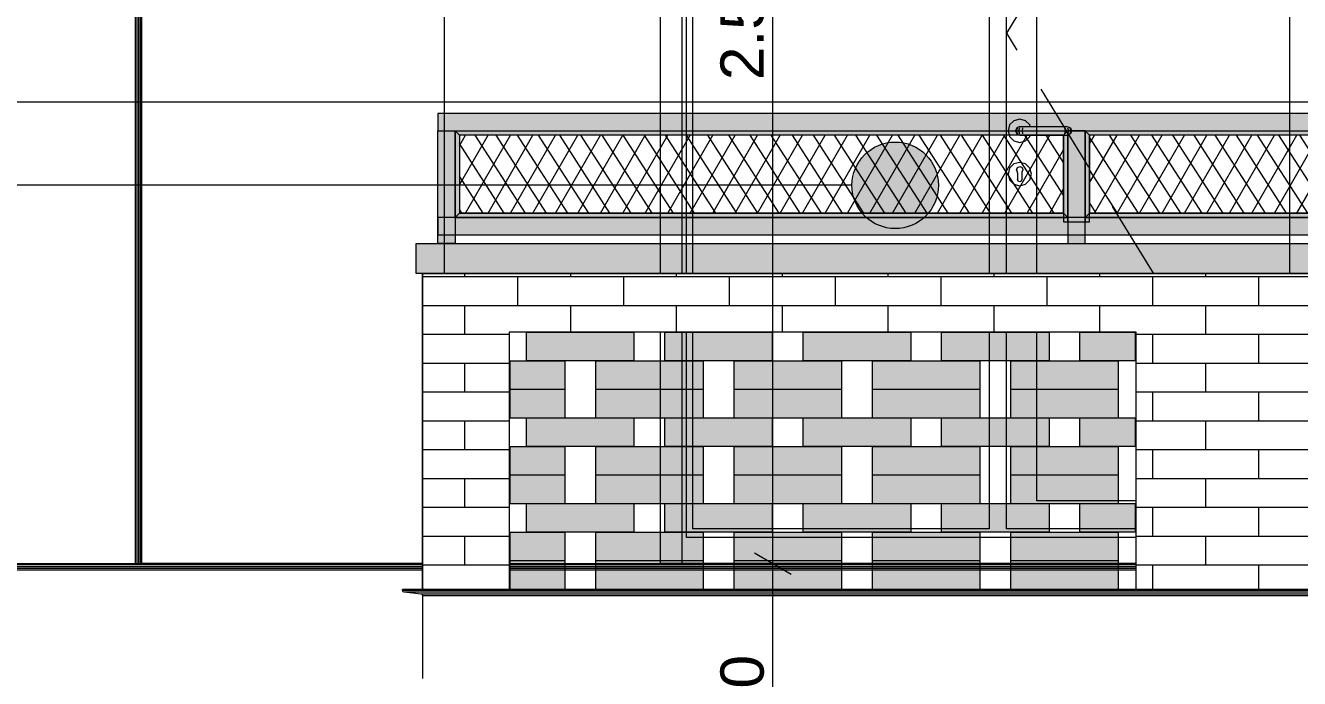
# Model space of a CAD drawing. Header units: millimetres. Extents: x 476571643 to 477489869, y 4620928210 to 4621294454.
# Drawn here: x 477461736 to 477464682, y 4620999764 to 4621001273 of the extents above; entities that cross this region are included whole.
import ezdxf

# ---------------------------------------------------------------- set-up
doc = ezdxf.new("R2010")
doc.units = ezdxf.units.MM
doc.header["$MEASUREMENT"] = 0
doc.set_wipeout_variables(frame=1)
doc.linetypes.add('Hidden Line', pattern=[317.5, 211.666667, -105.833333])
doc.linetypes.add('Wipeout_Contour', pattern=[1000, 0, -1000])
for name, color, linetype, lineweight in [('2D Drafting - General_Pen_No__7_Pen_No__7', 7, 'Continuous', 0), ('New_2D Drafting - General_Pen_No__30_Pen_No__9_Pen_No__9_Pen_No__250', 7, 'Continuous', 0), ('New_2D Drafting - General_Pen_No__30_Pen_No__9_Pen_No__9_Pen_No__255', 255, 'Continuous', 0), ('New_2D Drafting - General_Pen_No__30_Pen_No__9_Pen_No__9_Pen_No__7', 7, 'Continuous', 0), ('New_2D Drafting - General_Pen_No__4', 7, 'Continuous', 0), ('New_2D Drafting - General_Pen_No__7', 7, 'Continuous', 0), ('New_Structural - Bearing_Pen_No__250', 7, 'Continuous', 0), ('New_Structural - Bearing_Pen_No__4', 7, 'Continuous', 0), ('Structural - Bearing_Pen_No__250', 7, 'Continuous', 0), ('zoma_Pen_No__142', 142, 'Continuous', 0), ('zoma_Pen_No__5_Pen_No__142', 142, 'Continuous', 0)]:
    doc.layers.add(name, color=color, linetype=linetype, lineweight=lineweight)
for name, color, linetype in [('New_2D Drafting - General_Pen_No__30_Pen_No__9_Pen_No__9', 7, 'Continuous'), ('zoma', 7, 'Continuous'), ('zoma_Pen_No__5', 7, 'Continuous')]:
    doc.layers.add(name, color=color, linetype=linetype)
doc.layers.add('New_2D Drafting - General_Pen_No__30_Pen_No__9_Pen_No__9_Pen_No__252', color=7, linetype='Continuous', lineweight=0, true_color=0x666666)
doc.layers.add('New_2D Drafting - General_Pen_No__30_Pen_No__9_Pen_No__9_Pen_No__254', color=7, linetype='Continuous', lineweight=0, true_color=0xcccccc)
doc.styles.add('GENERATED_STYLE_2', font='arial.ttf')
doc.dimstyles.new('GENERATED_STYLE__3', dxfattribs={"dimtxt": 200, "dimasz": 64.421331, "dimexe": 0.18, "dimexo": 3, "dimgap": 0.09, "dimtad": 1, "dimtih": 1, "dimtoh": 1, "dimlfac": 0.001, "dimzin": 0, "dimdsep": 46, "dimtxsty": 'GENERATED_STYLE_2', "dimblk": 'ARROWHEAD_2', "dimblk1": 'ARROWHEAD_2', "dimblk2": 'ARROWHEAD_2', "dimcen": 0.09, "dimclrd": 142, "dimclre": 142, "dimclrt": 142, "dimadec": 0, "dimazin": 0, "dimtfac": 1, "dimtdec": 4, "dimtmove": 0, "dimatfit": 3, "dimfxl": 1, "dimtolj": 1, "dimtzin": 0, "dimarcsym": 0})
doc.dimstyles.new('GENERATED_STYLE__32', dxfattribs={"dimtxt": 100, "dimasz": 64.421331, "dimexe": 0.18, "dimexo": 3, "dimgap": 0.09, "dimtad": 1, "dimlfac": 0.001, "dimzin": 0, "dimdsep": 46, "dimtxsty": 'GENERATED_STYLE_2', "dimblk": 'ARROWHEAD_2', "dimblk1": 'ARROWHEAD_2', "dimblk2": 'ARROWHEAD_2', "dimcen": 0.09, "dimclrd": 142, "dimclre": 142, "dimclrt": 142, "dimadec": 0, "dimazin": 0, "dimtfac": 1, "dimtdec": 4, "dimtmove": 0, "dimatfit": 3, "dimfxl": 1, "dimtolj": 1, "dimtzin": 0, "dimarcsym": 0})
pattern_1 = [(60, (476844527.15, 4621385791.044), (-38.9711432, 22.5), []), (122.8330945, (476844527.15, 4621385791.044), (36.8060797, 18.75), [])]

# ---------------------------------------------------------------- blocks, each defined once
blk = doc.blocks.new('*D1048', base_point=(476844527.1, 4621385791))
at = {"layer": 'zoma_Pen_No__142', "color": 142, "linetype": 'Continuous', "lineweight": 0, "transparency": 16777216}
for p, q in [((477461777.8, 4620991745.8), (477461777.8, 4620991873)), ((477482504.2, 4620991745.8), (477482504.2, 4620991873)), ((477461802.3, 4620991851.8), (477461753.4, 4620991767)), ((477482479.7, 4620991767), (477482528.7, 4620991851.8)), ((477461736.4, 4620991809.4), (477461777.8, 4620991809.4)), ((477461777.8, 4620991809.4), (477482504.2, 4620991809.4)), ((477482504.2, 4620991809.4), (477482545.6, 4620991809.4))]:
    blk.add_line(p, q, dxfattribs=at)
at = {"layer": 'zoma_Pen_No__142', "color": 142, "lineweight": 0, "transparency": 16777216, "insert": (477471799.1, 4620991849.4), "char_height": 200, "attachment_point": 7, "style": 'GENERATED_STYLE_2'}
blk.add_mtext('\\A1;{\\pql;\\fArial CYR|b0|i0|c204|p34;20.73}', dxfattribs=at)
blk = doc.blocks.new('ARROWHEAD_2')
at = {"color": 0, "linetype": 'Continuous', "lineweight": 0}
for p, q in [((-0.378, -0.655), (0.378, 0.655)), ((0, 0), (-1, 0))]:
    blk.add_line(p, q, dxfattribs=at)
blk = doc.blocks.new('Line_108', base_point=(477466459.4, 4621001096.2))
at = {"layer": 'zoma_Pen_No__5_Pen_No__142', "color": 142, "linetype": 'Continuous', "lineweight": 0}
blk.add_line((477466359.4, 4621001096.2), (477452132.6, 4621001096.2), dxfattribs=at)
blk = doc.blocks.new('Line_110', base_point=(477463747.2, 4621000904))
at = {"layer": 'zoma_Pen_No__5_Pen_No__142', "linetype": 'Continuous', "lineweight": 0}
blk.add_hatch(color=142, dxfattribs=at).paths.add_polyline_path([(477463647.2, 4621000904), (477463654.8, 4621000865.8), (477463676.5, 4621000833.3), (477463708.9, 4621000811.7), (477463747.2, 4621000804), (477463785.5, 4621000811.7), (477463817.9, 4621000833.3), (477463839.6, 4621000865.8), (477463847.2, 4621000904), (477463839.6, 4621000942.3), (477463817.9, 4621000974.8), (477463785.5, 4621000996.4), (477463747.2, 4621001004), (477463708.9, 4621000996.4), (477463676.5, 4621000974.8), (477463654.8, 4621000942.3)])
at = {"layer": 'zoma_Pen_No__5_Pen_No__142', "color": 142, "linetype": 'Continuous', "lineweight": 0}
blk.add_line((477463647.2, 4621000904), (477461176.8, 4621000904), dxfattribs=at)
blk.add_circle((477463747.2, 4621000904), 100, dxfattribs=at)
blk = doc.blocks.new('*D2146', base_point=(476844527.1, 4621385791))
at = {"layer": 'zoma_Pen_No__142', "color": 142, "linetype": 'Continuous', "lineweight": 0, "transparency": 16777216}
for p, q in [((477463528, 4621000030), (477463400.9, 4621000030)), ((477463422, 4621000054.5), (477463506.8, 4621000005.5)), ((477463464.4, 4620999330), (477463464.4, 4621000030)), ((477463422, 4620999354.5), (477463506.8, 4620999305.5)), ((477463528, 4620999330), (477463400.9, 4620999330))]:
    blk.add_line(p, q, dxfattribs=at)
at = {"layer": 'zoma_Pen_No__142', "color": 142, "lineweight": 0, "transparency": 16777216, "insert": (477463444.4, 4620999547), "char_height": 100, "attachment_point": 7, "rotation": 90, "style": 'GENERATED_STYLE_2'}
blk.add_mtext('\\A1;{\\pql;\\fArial CYR|b0|i0|c204|p34;0.70}', dxfattribs=at)
blk = doc.blocks.new('*D2147', base_point=(476844527.1, 4621385791))
at = {"layer": 'zoma_Pen_No__142', "color": 142, "linetype": 'Continuous', "lineweight": 0, "transparency": 16777216}
for p, q in [((477463422, 4621002554.5), (477463506.8, 4621002505.5)), ((477463528, 4621002530), (477463400.9, 4621002530)), ((477463464.4, 4621000030), (477463464.4, 4621002530)), ((477463528, 4621000030), (477463400.9, 4621000030)), ((477463422, 4621000054.5), (477463506.8, 4621000005.5))]:
    blk.add_line(p, q, dxfattribs=at)
at = {"layer": 'zoma_Pen_No__142', "color": 142, "lineweight": 0, "transparency": 16777216, "insert": (477463444.4, 4621001147), "char_height": 100, "attachment_point": 7, "rotation": 90, "style": 'GENERATED_STYLE_2'}
blk.add_mtext('\\A1;{\\pql;\\fArial CYR|b0|i0|c204|p34;2.50}', dxfattribs=at)
blk = doc.blocks.new('*D2157', base_point=(476844527.1, 4621385791))
at = {"layer": 'zoma_Pen_No__142', "color": 142, "linetype": 'Continuous', "lineweight": 0, "transparency": 16777216}
for p, q in [((477470461.6, 4621000030), (477470334.4, 4621000030)), ((477470355.6, 4621000054.5), (477470440.4, 4621000005.5)), ((477470398, 4620999330), (477470398, 4621000030)), ((477470355.6, 4620999354.5), (477470440.4, 4620999305.5)), ((477470461.6, 4620999330), (477470334.4, 4620999330))]:
    blk.add_line(p, q, dxfattribs=at)
at = {"layer": 'zoma_Pen_No__142', "color": 142, "lineweight": 0, "transparency": 16777216, "insert": (477470378, 4620999547), "char_height": 100, "attachment_point": 7, "rotation": 90, "style": 'GENERATED_STYLE_2'}
blk.add_mtext('\\A1;{\\pql;\\fArial CYR|b0|i0|c204|p34;0.70}', dxfattribs=at)
blk = doc.blocks.new('*D2158', base_point=(476844527.1, 4621385791))
at = {"layer": 'zoma_Pen_No__142', "color": 142, "linetype": 'Continuous', "lineweight": 0, "transparency": 16777216}
for p, q in [((477470355.6, 4621002554.5), (477470440.4, 4621002505.5)), ((477470461.6, 4621002530), (477470334.4, 4621002530)), ((477470398, 4621000030), (477470398, 4621002530)), ((477470461.6, 4621000030), (477470334.4, 4621000030)), ((477470355.6, 4621000054.5), (477470440.4, 4621000005.5))]:
    blk.add_line(p, q, dxfattribs=at)
at = {"layer": 'zoma_Pen_No__142', "color": 142, "lineweight": 0, "transparency": 16777216, "insert": (477470378, 4621001147), "char_height": 100, "attachment_point": 7, "rotation": 90, "style": 'GENERATED_STYLE_2'}
blk.add_mtext('\\A1;{\\pql;\\fArial CYR|b0|i0|c204|p34;2.50}', dxfattribs=at)
blk = doc.blocks.new('*D2169', base_point=(476844527.1, 4621385791))
at = {"layer": 'zoma_Pen_No__142', "color": 142, "linetype": 'Continuous', "lineweight": 0, "transparency": 16777216}
for p, q in [((477478274.2, 4621000030), (477478147, 4621000030)), ((477478168.2, 4621000054.5), (477478253, 4621000005.5)), ((477478210.6, 4620999330), (477478210.6, 4621000030)), ((477478168.2, 4620999354.5), (477478253, 4620999305.5)), ((477478274.2, 4620999330), (477478147, 4620999330))]:
    blk.add_line(p, q, dxfattribs=at)
at = {"layer": 'zoma_Pen_No__142', "color": 142, "lineweight": 0, "transparency": 16777216, "insert": (477478190.6, 4620999547), "char_height": 100, "attachment_point": 7, "rotation": 90, "style": 'GENERATED_STYLE_2'}
blk.add_mtext('\\A1;{\\pql;\\fArial CYR|b0|i0|c204|p34;0.70}', dxfattribs=at)
blk = doc.blocks.new('*D2170', base_point=(476844527.1, 4621385791))
at = {"layer": 'zoma_Pen_No__142', "color": 142, "linetype": 'Continuous', "lineweight": 0, "transparency": 16777216}
for p, q in [((477478168.2, 4621002554.5), (477478253, 4621002505.5)), ((477478274.2, 4621002530), (477478147, 4621002530)), ((477478210.6, 4621000030), (477478210.6, 4621002530)), ((477478274.2, 4621000030), (477478147, 4621000030)), ((477478168.2, 4621000054.5), (477478253, 4621000005.5))]:
    blk.add_line(p, q, dxfattribs=at)
at = {"layer": 'zoma_Pen_No__142', "color": 142, "lineweight": 0, "transparency": 16777216, "insert": (477478190.6, 4621001147), "char_height": 100, "attachment_point": 7, "rotation": 90, "style": 'GENERATED_STYLE_2'}
blk.add_mtext('\\A1;{\\pql;\\fArial CYR|b0|i0|c204|p34;2.50}', dxfattribs=at)
blk = doc.blocks.new('*D2180', base_point=(476844527.1, 4621385791))
at = {"layer": 'zoma_Pen_No__142', "color": 142, "linetype": 'Continuous', "lineweight": 0, "transparency": 16777216}
for p, q in [((477480966.4, 4621000030), (477480839.2, 4621000030)), ((477480860.4, 4621000054.5), (477480945.2, 4621000005.5)), ((477480902.8, 4620999330), (477480902.8, 4621000030)), ((477480860.4, 4620999354.5), (477480945.2, 4620999305.5)), ((477480966.4, 4620999330), (477480839.2, 4620999330))]:
    blk.add_line(p, q, dxfattribs=at)
at = {"layer": 'zoma_Pen_No__142', "color": 142, "lineweight": 0, "transparency": 16777216, "insert": (477480882.8, 4620999547), "char_height": 100, "attachment_point": 7, "rotation": 90, "style": 'GENERATED_STYLE_2'}
blk.add_mtext('\\A1;{\\pql;\\fArial CYR|b0|i0|c204|p34;0.70}', dxfattribs=at)
blk = doc.blocks.new('*D2181', base_point=(476844527.1, 4621385791))
at = {"layer": 'zoma_Pen_No__142', "color": 142, "linetype": 'Continuous', "lineweight": 0, "transparency": 16777216}
for p, q in [((477480860.4, 4621002554.5), (477480945.2, 4621002505.5)), ((477480966.4, 4621002530), (477480839.2, 4621002530)), ((477480902.8, 4621000030), (477480902.8, 4621002530)), ((477480966.4, 4621000030), (477480839.2, 4621000030)), ((477480860.4, 4621000054.5), (477480945.2, 4621000005.5))]:
    blk.add_line(p, q, dxfattribs=at)
at = {"layer": 'zoma_Pen_No__142', "color": 142, "lineweight": 0, "transparency": 16777216, "insert": (477480882.8, 4621001147), "char_height": 100, "attachment_point": 7, "rotation": 90, "style": 'GENERATED_STYLE_2'}
blk.add_mtext('\\A1;{\\pql;\\fArial CYR|b0|i0|c204|p34;2.50}', dxfattribs=at)

msp = doc.modelspace()

# ---------------------------------------------------------------- hatches: boundary and pattern name
at = {"layer": 'New_2D Drafting - General_Pen_No__30_Pen_No__9_Pen_No__9_Pen_No__255', "linetype": 'Continuous', "lineweight": 0}
for points in [[(477462689.307, 4621001069.985), (477462689.307, 4621001029.985), (477468519.303, 4621001029.985), (477468519.303, 4621001069.985)], [(477462729.314, 4621000769.985), (477462689.307, 4621000769.985), (477462689.307, 4621001029.985), (477462729.314, 4621001029.985)], [(477462739.314, 4621001019.985), (477462739.314, 4621000839.985), (477462729.314, 4621000829.985), (477462729.314, 4621001029.985)], [(477462739.314, 4621001019.985), (477462729.314, 4621001029.985), (477464146.814, 4621001029.985), (477464136.814, 4621001019.985)], [(477464136.476, 4621000819.985), (477464146.476, 4621000819.985), (477464146.476, 4621001030.011), (477464136.476, 4621001020.011)], [(477464146.814, 4621001030.011), (477464136.814, 4621001020.011), (477464136.814, 4621000839.985), (477464146.814, 4621000829.985)], [(477464146.476, 4621000819.985), (477464186.476, 4621000819.985), (477464186.476, 4621001029.985), (477464146.476, 4621001029.985)], [(477464146.814, 4621000769.985), (477464186.814, 4621000769.985), (477464186.814, 4621001029.985), (477464146.814, 4621001029.985)], [(477464186.476, 4621000819.985), (477464196.476, 4621000819.985), (477464196.476, 4621001019.985), (477464186.476, 4621001029.985)], [(477464186.814, 4621001029.985), (477465584.314, 4621001029.985), (477465574.314, 4621001019.985), (477464196.814, 4621001019.985)], [(477464186.814, 4621001029.985), (477464186.814, 4621000829.985), (477464196.814, 4621000839.985), (477464196.814, 4621001019.985)], [(477462689.307, 4621000829.985), (477462689.307, 4621000789.985), (477468519.303, 4621000789.985), (477468519.303, 4621000829.985)], [(477462739.314, 4621000839.985), (477462729.314, 4621000829.985), (477464146.814, 4621000829.985), (477464136.814, 4621000839.985)], [(477464186.814, 4621000829.985), (477465584.314, 4621000829.985), (477465574.314, 4621000839.985), (477464196.814, 4621000839.985)], [(477468569.303, 4621000699.985), (477462639.307, 4621000699.985), (477462639.307, 4621000769.985), (477468569.303, 4621000769.985)]]:
    msp.add_hatch(color=255, dxfattribs=at).paths.add_polyline_path(points)
at = {"layer": 'New_2D Drafting - General_Pen_No__7', "linetype": 'Continuous', "lineweight": 0}
h = msp.add_hatch(dxfattribs=at)
h.set_pattern_fill('BATT_INSULATION', style=0, pattern_type=2)
h.set_pattern_definition(pattern_1)
h.paths.add_polyline_path([(477464136.814, 4621001019.985), (477462739.314, 4621001019.985), (477462739.314, 4621000839.985), (477464136.814, 4621000839.985)])
h = msp.add_hatch(dxfattribs=at)
h.set_pattern_fill('BATT_INSULATION', style=0, pattern_type=2)
h.set_pattern_definition(pattern_1)
h.paths.add_polyline_path([(477465574.314, 4621001019.985), (477464196.814, 4621001019.985), (477464196.814, 4621000839.985), (477465574.314, 4621000839.985)])

# ---------------------------------------------------------------- linework, layer by layer
at = {"layer": '2D Drafting - General_Pen_No__7_Pen_No__7', "color": 7, "linetype": 'Continuous', "lineweight": 0, "flags": 128}
msp.add_lwpolyline([(477464800.296, 4621000029.995), (477463204.413, 4621000030), (477463204.421, 4621002530), (477464804.421, 4621002529.995)], dxfattribs=at)
for points in [[(477463254.421, 4621002479.999), (477464754.421, 4621002479.994), (477464754.413, 4621000029.995), (477463254.413, 4621000030.001)], [(477463264.421, 4621002469.999), (477464744.421, 4621002469.994), (477464744.413, 4621000089.996), (477463264.413, 4621000090.001)], [(477463279.421, 4621002454.999), (477463964.421, 4621002454.997), (477463964.413, 4621000109.999), (477463279.413, 4621000110.001)], [(477464004.417, 4621002454.996), (477464729.421, 4621002454.994), (477464729.413, 4621000109.996), (477464004.413, 4621000109.999)], [(477464074.421, 4621002384.996), (477464659.421, 4621002384.994), (477464659.413, 4621000174.997), (477464074.413, 4621000174.999)]]:
    msp.add_lwpolyline(points, close=True, dxfattribs=at)
at = {"layer": '2D Drafting - General_Pen_No__7_Pen_No__7', "color": 7, "linetype": 'Hidden Line', "lineweight": 0, "flags": 128}
msp.add_lwpolyline([(477464754.421, 4621002479.994), (477464004.417, 4621001255.874), (477464753.636, 4621000031.279)], dxfattribs=at)
at = {"layer": 'New_2D Drafting - General_Pen_No__30_Pen_No__9_Pen_No__9_Pen_No__250', "color": 7, "linetype": 'Continuous', "lineweight": 0, "flags": 128}
msp.add_lwpolyline([(477462689.307, 4621000829.985), (477462689.307, 4621000789.985), (477468519.303, 4621000789.985), (477468519.303, 4621000829.985)], close=True, dxfattribs=at)
at = {"layer": 'New_2D Drafting - General_Pen_No__30_Pen_No__9_Pen_No__9_Pen_No__7', "color": 7, "linetype": 'Continuous', "lineweight": 0, "flags": 128}
for points in [[(477462703.954, 4621000029.989), (477462003.789, 4621000029.988), (477462003.789, 4621002529.993), (477462703.954, 4621002529.993)], [(477462689.307, 4621001069.985), (477462689.307, 4621001029.985), (477468519.303, 4621001029.985), (477468519.303, 4621001069.985)], [(477462729.314, 4621000769.985), (477462689.307, 4621000769.985), (477462689.307, 4621001029.985), (477462729.314, 4621001029.985)], [(477462739.314, 4621001019.985), (477462739.314, 4621000839.985), (477462729.314, 4621000829.985), (477462729.314, 4621001029.985)], [(477462739.314, 4621001019.985), (477462729.314, 4621001029.985), (477464146.814, 4621001029.985), (477464136.814, 4621001019.985)], [(477464136.476, 4621000819.985), (477464146.476, 4621000819.985), (477464146.476, 4621001030.011), (477464136.476, 4621001020.011)], [(477464146.814, 4621001030.011), (477464136.814, 4621001020.011), (477464136.814, 4621000839.985), (477464146.814, 4621000829.985)], [(477464146.476, 4621000819.985), (477464186.476, 4621000819.985), (477464186.476, 4621001029.985), (477464146.476, 4621001029.985)], [(477464146.814, 4621000769.985), (477464186.814, 4621000769.985), (477464186.814, 4621001029.985), (477464146.814, 4621001029.985)], [(477464186.476, 4621000819.985), (477464196.476, 4621000819.985), (477464196.476, 4621001019.985), (477464186.476, 4621001029.985)], [(477464186.814, 4621001029.985), (477465584.314, 4621001029.985), (477465574.314, 4621001019.985), (477464196.814, 4621001019.985)], [(477464186.814, 4621001029.985), (477464186.814, 4621000829.985), (477464196.814, 4621000839.985), (477464196.814, 4621001019.985)], [(477462739.314, 4621000839.985), (477462729.314, 4621000829.985), (477464146.814, 4621000829.985), (477464136.814, 4621000839.985)], [(477464186.814, 4621000829.985), (477465584.314, 4621000829.985), (477465574.314, 4621000839.985), (477464196.814, 4621000839.985)], [(477468569.303, 4621000699.985), (477462639.307, 4621000699.985), (477462639.307, 4621000769.985), (477468569.303, 4621000769.985)]]:
    msp.add_lwpolyline(points, close=True, dxfattribs=at)
at = {"layer": 'New_2D Drafting - General_Pen_No__4', "color": 7, "linetype": 'Continuous', "lineweight": 0, "flags": 128}
for points in [[(477464136.814, 4621001019.985), (477462739.314, 4621001019.985), (477462739.314, 4621000839.985), (477464136.814, 4621000839.985)], [(477465574.314, 4621001019.985), (477464196.814, 4621001019.985), (477464196.814, 4621000839.985), (477465574.314, 4621000839.985)]]:
    msp.add_lwpolyline(points, close=True, dxfattribs=at)
at = {"layer": 'New_Structural - Bearing_Pen_No__250', "color": 7, "linetype": 'Continuous', "lineweight": 0}
for p, q in [((477464011.924, 4621001043.497), (477464008.306, 4621001029.997)), ((477464008.306, 4621001029.997), (477464011.924, 4621001016.497)), ((477464021.806, 4621001053.38), (477464011.924, 4621001043.497)), ((477464035.306, 4621001056.997), (477464021.806, 4621001053.38)), ((477464028.235, 4621001037.068), (477464025.306, 4621001029.997)), ((477464025.306, 4621001029.997), (477464028.235, 4621001022.926)), ((477464029.787, 4621001037.068), (477464027.028, 4621001029.997)), ((477464027.028, 4621001029.997), (477464029.787, 4621001022.926)), ((477464035.306, 4621001039.997), (477464028.235, 4621001037.068)), ((477464034.602, 4621001037.068), (477464032.49, 4621001029.997)), ((477464032.49, 4621001029.997), (477464034.602, 4621001022.926)), ((477464048.806, 4621001053.38), (477464035.306, 4621001056.997)), ((477464035.306, 4621001039.997), (477464036.448, 4621001039.997)), ((477464036.448, 4621001039.997), (477464039.7, 4621001039.997)), ((477464039.7, 4621001039.997), (477464044.566, 4621001039.997)), ((477464041.807, 4621001037.068), (477464040.664, 4621001029.997)), ((477464040.664, 4621001029.997), (477464041.807, 4621001022.926)), ((477464044.566, 4621001039.997), (477464050.306, 4621001039.997)), ((477464058.689, 4621001043.497), (477464048.806, 4621001053.38)), ((477464050.306, 4621001039.997), (477464130.306, 4621001039.997)), ((477464059.627, 4621001039.997), (477464058.689, 4621001043.497)), ((477464130.306, 4621001039.997), (477464136.047, 4621001039.997)), ((477464136.047, 4621001039.997), (477464140.913, 4621001039.997)), ((477464138.806, 4621001037.068), (477464139.948, 4621001029.997)), ((477464139.948, 4621001029.997), (477464138.806, 4621001022.926)), ((477464140.913, 4621001039.997), (477464144.165, 4621001039.997)), ((477464144.165, 4621001039.997), (477464145.306, 4621001039.997)), ((477464145.306, 4621001039.997), (477464152.377, 4621001037.068)), ((477464146.011, 4621001037.068), (477464148.123, 4621001029.997)), ((477464148.123, 4621001029.997), (477464146.011, 4621001022.926)), ((477464150.825, 4621001037.068), (477464153.584, 4621001029.997)), ((477464153.584, 4621001029.997), (477464150.825, 4621001022.926)), ((477464152.377, 4621001037.068), (477464155.306, 4621001029.997)), ((477464155.306, 4621001029.997), (477464152.377, 4621001022.926)), ((477464011.924, 4621001016.497), (477464021.806, 4621001006.615)), ((477464021.806, 4621001006.615), (477464035.306, 4621001002.997)), ((477464028.235, 4621001022.926), (477464035.306, 4621001019.997)), ((477464035.306, 4621001019.997), (477464036.448, 4621001019.997)), ((477464035.306, 4621001002.997), (477464048.806, 4621001006.615)), ((477464036.448, 4621001019.997), (477464039.7, 4621001019.997)), ((477464039.7, 4621001019.997), (477464044.566, 4621001019.997)), ((477464044.566, 4621001019.997), (477464050.306, 4621001019.997)), ((477464048.806, 4621001006.615), (477464058.689, 4621001016.497)), ((477464050.306, 4621001019.997), (477464130.306, 4621001019.997)), ((477464058.689, 4621001016.497), (477464059.627, 4621001019.997)), ((477464130.306, 4621001019.997), (477464136.047, 4621001019.997)), ((477464136.047, 4621001019.997), (477464140.913, 4621001019.997)), ((477464140.913, 4621001019.997), (477464144.165, 4621001019.997)), ((477464144.165, 4621001019.997), (477464145.306, 4621001019.997)), ((477464152.377, 4621001022.926), (477464145.306, 4621001019.997)), ((477464011.923, 4621000943.497), (477464008.306, 4621000929.997)), ((477464021.806, 4621000953.38), (477464011.923, 4621000943.497)), ((477464035.306, 4621000956.997), (477464021.806, 4621000953.38)), ((477464028.586, 4621000941.637), (477464027.838, 4621000939.69)), ((477464028.586, 4621000941.637), (477464029.931, 4621000945.141)), ((477464029.931, 4621000945.141), (477464035.306, 4621000947.423)), ((477464048.806, 4621000953.38), (477464035.306, 4621000956.997)), ((477464035.306, 4621000947.423), (477464040.681, 4621000945.141)), ((477464042.026, 4621000941.637), (477464040.681, 4621000945.141)), ((477464042.026, 4621000941.637), (477464042.774, 4621000939.69)), ((477464058.689, 4621000943.497), (477464048.806, 4621000953.38)), ((477464062.306, 4621000929.997), (477464058.689, 4621000943.497)), ((477464008.306, 4621000929.997), (477464011.923, 4621000916.497)), ((477464011.923, 4621000916.497), (477464021.806, 4621000906.615)), ((477464030.306, 4621000934.397), (477464027.838, 4621000939.69)), ((477464030.306, 4621000932.884), (477464030.306, 4621000934.397)), ((477464030.306, 4621000932.884), (477464030.306, 4621000929.997)), ((477464030.306, 4621000929.997), (477464030.306, 4621000927.111)), ((477464030.306, 4621000927.111), (477464030.306, 4621000921.337)), ((477464030.306, 4621000921.337), (477464030.306, 4621000917.497)), ((477464031.77, 4621000913.962), (477464030.306, 4621000917.497)), ((477464035.306, 4621000912.497), (477464031.77, 4621000913.962)), ((477464038.842, 4621000913.962), (477464035.306, 4621000912.497)), ((477464040.306, 4621000917.497), (477464038.842, 4621000913.962)), ((477464042.774, 4621000939.69), (477464040.306, 4621000934.397)), ((477464040.306, 4621000934.397), (477464040.306, 4621000932.884)), ((477464040.306, 4621000932.884), (477464040.306, 4621000929.997)), ((477464040.306, 4621000929.997), (477464040.306, 4621000927.111)), ((477464040.306, 4621000927.111), (477464040.306, 4621000921.337)), ((477464040.306, 4621000921.337), (477464040.306, 4621000917.497)), ((477464048.806, 4621000906.615), (477464058.689, 4621000916.497)), ((477464058.689, 4621000916.497), (477464062.306, 4621000929.997)), ((477464021.806, 4621000906.615), (477464035.306, 4621000902.997)), ((477464035.306, 4621000902.997), (477464048.806, 4621000906.615))]:
    msp.add_line(p, q, dxfattribs=at)
at = {"layer": 'Structural - Bearing_Pen_No__250', "color": 7, "linetype": 'Continuous', "lineweight": 0}
for p, q in [((477461989.394, 4621002529.993), (477461989.394, 4621000029.988)), ((477461993.349, 4621002529.993), (477461993.349, 4621000029.988)), ((477461997.339, 4621002529.993), (477461997.339, 4621000029.988)), ((477462001.294, 4621002529.993), (477462001.294, 4621000029.988)), ((477462003.789, 4621002529.993), (477462003.789, 4621000029.988)), ((477461487.743, 4621000029.988), (477482820.469, 4621000029.988)), ((477461487.743, 4621000027.493), (477482820.469, 4621000027.493)), ((477461492.206, 4621000023.537), (477482816.007, 4621000023.537)), ((477461529.607, 4621000019.548), (477482778.606, 4621000019.548)), ((477461534.069, 4621000015.592), (477482774.143, 4621000015.592)), ((477462607.989, 4620999967.496), (477462607.989, 4620999969.991)), ((477468600.641, 4620999969.991), (477462607.989, 4620999969.991)), ((477462608.388, 4620999965.965), (477462607.989, 4620999967.496)), ((477468600.641, 4620999967.496), (477462607.989, 4620999967.496)), ((477462609.526, 4620999964.667), (477462608.388, 4620999965.965)), ((477462611.229, 4620999963.8), (477462609.526, 4620999964.667)), ((477462612.451, 4620999963.541), (477462611.229, 4620999963.8)), ((477462649.852, 4620999959.551), (477462612.451, 4620999963.541)), ((477468596.178, 4620999963.541), (477462612.451, 4620999963.541)), ((477462651.074, 4620999959.291), (477462649.852, 4620999959.551)), ((477468558.777, 4620999959.551), (477462649.852, 4620999959.551)), ((477462652.777, 4620999958.424), (477462651.074, 4620999959.291)), ((477462653.915, 4620999957.126), (477462652.777, 4620999958.424)), ((477462654.315, 4620999955.596), (477462653.915, 4620999957.126)), ((477462654.315, 4620999764.404), (477462654.315, 4620999955.596)), ((477468554.315, 4620999955.596), (477462654.315, 4620999955.596))]:
    msp.add_line(p, q, dxfattribs=at)

# ---------------------------------------------------------------- block references
at = {"layer": 'zoma_Pen_No__5', "color": 142, "linetype": 'Continuous', "lineweight": 0}
for name, p in [('Line_108', (477466459.352, 4621001096.168)), ('Line_110', (477463747.211, 4621000904.043))]:
    msp.add_blockref(name, p, dxfattribs=at)

# ---------------------------------------------------------------- dimensions: what is measured, and where the dimension line sits
at = {"layer": 'zoma', "color": 142, "linetype": 'Continuous', "lineweight": 0}
dim = msp.add_linear_dim(base=(477482504.198, 4620991809.418), p1=(477461777.828, 4621000409.965), p2=(477482504.198, 4620991809.418), dimstyle='GENERATED_STYLE__3', dxfattribs=at)
dim.commit()
dim.dimension.update_dxf_attribs({"geometry": '*D1048', "text_midpoint": (477472135.071, 4620991949.418), "dimtype": 160})

# ---------------------------------------------------------------- next in the draw order: wipeouts: each hides what was drawn before it
at = {"color": 254, "linetype": 'Wipeout_Contour', "lineweight": 0, "ltscale": 74329630429.99893}
msp.add_wipeout([(477468554.303, 4620999969.991), (477468354.188, 4620999969.991), (477468354.188, 4621000564.991), (477466904.247, 4621000564.991), (477466904.247, 4620999969.991), (477466504.247, 4620999969.991), (477466504.247, 4621000564.985), (477464704.248, 4621000564.985), (477464704.248, 4620999969.991), (477464304.248, 4620999969.991), (477464304.248, 4621000564.985), (477462854.307, 4621000564.985), (477462854.307, 4620999969.991), (477462654.307, 4620999969.991), (477462654.307, 4621000699.985), (477468554.303, 4621000699.985)], dxfattribs=at).dxf.layer = 'New_2D Drafting - General_Pen_No__30_Pen_No__9_Pen_No__9'

# ---------------------------------------------------------------- next in the draw order: hatches: boundary and pattern name
at = {"layer": 'New_2D Drafting - General_Pen_No__30_Pen_No__9_Pen_No__9_Pen_No__254', "linetype": 'Continuous', "lineweight": 0, "true_color": 0xcccccc}
h = msp.add_hatch(dxfattribs=at)
h.set_pattern_fill('BRICK___RUNNING_BOND', color=254, style=0, pattern_type=2)
h.set_pattern_definition([(0, (477463119.12, 4621000359.99), (0, 66.64), []), (90, (477463119.12, 4621000359.99), (-244.8, 0), [66.64, -66.64]), (90, (477463241.52, 4621000426.63), (-244.8, 0), [66.64, -66.64])])
h.paths.add_polyline_path([(477468554.303, 4620999969.991), (477468354.188, 4620999969.991), (477468354.188, 4621000564.991), (477466904.247, 4621000564.991), (477466904.247, 4620999969.991), (477466504.247, 4620999969.991), (477466504.247, 4621000564.985), (477464704.248, 4621000564.985), (477464704.248, 4620999969.991), (477464304.248, 4620999969.991), (477464304.248, 4621000564.985), (477462854.307, 4621000564.985), (477462854.307, 4620999969.991), (477462654.307, 4620999969.991), (477462654.307, 4621000699.985), (477468554.303, 4621000699.985)])
at = {"layer": 'New_2D Drafting - General_Pen_No__30_Pen_No__9_Pen_No__9_Pen_No__255', "linetype": 'Continuous', "lineweight": 0}
for points in [[(477463143.765, 4621000563.985), (477462893.765, 4621000563.985), (477462893.765, 4621000498.985), (477463143.765, 4621000498.985)], [(477463463.765, 4621000563.985), (477463213.765, 4621000563.985), (477463213.765, 4621000498.985), (477463463.765, 4621000498.985)], [(477463783.765, 4621000563.985), (477463533.765, 4621000563.985), (477463533.765, 4621000498.985), (477463783.765, 4621000498.985)], [(477464103.765, 4621000563.985), (477463853.765, 4621000563.985), (477463853.765, 4621000498.985), (477464103.765, 4621000498.985)], [(477464303.25, 4621000563.985), (477464173.765, 4621000563.985), (477464173.765, 4621000498.985), (477464303.25, 4621000498.985)], [(477462855.765, 4621000497.985), (477462855.765, 4621000432.985), (477462983.765, 4621000432.985), (477462983.765, 4621000497.985)], [(477463053.765, 4621000497.985), (477463053.765, 4621000432.985), (477463303.765, 4621000432.985), (477463303.765, 4621000497.985)], [(477463373.765, 4621000497.985), (477463373.765, 4621000432.985), (477463623.765, 4621000432.985), (477463623.765, 4621000497.985)], [(477463693.765, 4621000497.985), (477463693.765, 4621000432.985), (477463943.765, 4621000432.985), (477463943.765, 4621000497.985)], [(477464013.765, 4621000497.985), (477464013.765, 4621000432.985), (477464263.765, 4621000432.985), (477464263.765, 4621000497.985)], [(477462855.765, 4621000431.985), (477462855.765, 4621000366.985), (477462983.765, 4621000366.985), (477462983.765, 4621000431.985)], [(477463053.765, 4621000431.985), (477463053.765, 4621000366.985), (477463303.765, 4621000366.985), (477463303.765, 4621000431.985)], [(477463373.765, 4621000431.985), (477463373.765, 4621000366.985), (477463623.765, 4621000366.985), (477463623.765, 4621000431.985)], [(477463693.765, 4621000431.985), (477463693.765, 4621000366.985), (477463943.765, 4621000366.985), (477463943.765, 4621000431.985)], [(477464013.765, 4621000431.985), (477464013.765, 4621000366.985), (477464263.765, 4621000366.985), (477464263.765, 4621000431.985)], [(477463143.765, 4621000300.985), (477463143.765, 4621000365.985), (477462893.765, 4621000365.985), (477462893.765, 4621000300.985)], [(477463463.765, 4621000300.985), (477463463.765, 4621000365.985), (477463213.765, 4621000365.985), (477463213.765, 4621000300.985)], [(477463783.765, 4621000300.985), (477463783.765, 4621000365.985), (477463533.765, 4621000365.985), (477463533.765, 4621000300.985)], [(477464103.765, 4621000300.985), (477464103.765, 4621000365.985), (477463853.765, 4621000365.985), (477463853.765, 4621000300.985)], [(477464303.25, 4621000365.985), (477464173.765, 4621000365.985), (477464173.765, 4621000300.985), (477464303.25, 4621000300.985)], [(477462983.765, 4621000299.985), (477462855.765, 4621000299.985), (477462855.765, 4621000234.985), (477462983.765, 4621000234.985)], [(477463303.765, 4621000299.985), (477463053.765, 4621000299.985), (477463053.765, 4621000234.985), (477463303.765, 4621000234.985)], [(477463623.765, 4621000299.985), (477463373.765, 4621000299.985), (477463373.765, 4621000234.985), (477463623.765, 4621000234.985)], [(477463943.765, 4621000299.985), (477463693.765, 4621000299.985), (477463693.765, 4621000234.985), (477463943.765, 4621000234.985)], [(477464263.765, 4621000299.985), (477464013.765, 4621000299.985), (477464013.765, 4621000234.985), (477464263.765, 4621000234.985)], [(477462983.765, 4621000233.985), (477462855.765, 4621000233.985), (477462855.765, 4621000168.985), (477462983.765, 4621000168.985)], [(477463303.765, 4621000233.985), (477463053.765, 4621000233.985), (477463053.765, 4621000168.985), (477463303.765, 4621000168.985)], [(477463623.765, 4621000233.985), (477463373.765, 4621000233.985), (477463373.765, 4621000168.985), (477463623.765, 4621000168.985)], [(477463943.765, 4621000233.985), (477463693.765, 4621000233.985), (477463693.765, 4621000168.985), (477463943.765, 4621000168.985)], [(477464263.765, 4621000233.985), (477464013.765, 4621000233.985), (477464013.765, 4621000168.985), (477464263.765, 4621000168.985)], [(477462893.765, 4621000167.985), (477462893.765, 4621000102.985), (477463143.765, 4621000102.985), (477463143.765, 4621000167.985)], [(477463213.765, 4621000167.985), (477463213.765, 4621000102.985), (477463463.765, 4621000102.985), (477463463.765, 4621000167.985)], [(477463533.765, 4621000167.985), (477463533.765, 4621000102.985), (477463783.765, 4621000102.985), (477463783.765, 4621000167.985)], [(477463853.765, 4621000167.985), (477463853.765, 4621000102.985), (477464103.765, 4621000102.985), (477464103.765, 4621000167.985)], [(477464303.25, 4621000167.985), (477464173.765, 4621000167.985), (477464173.765, 4621000102.985), (477464303.25, 4621000102.985)], [(477462983.765, 4621000101.985), (477462855.765, 4621000101.985), (477462855.765, 4621000036.985), (477462983.765, 4621000036.985)], [(477463303.765, 4621000101.985), (477463053.765, 4621000101.985), (477463053.765, 4621000036.985), (477463303.765, 4621000036.985)], [(477463623.765, 4621000101.985), (477463373.765, 4621000101.985), (477463373.765, 4621000036.985), (477463623.765, 4621000036.985)], [(477463943.765, 4621000101.985), (477463693.765, 4621000101.985), (477463693.765, 4621000036.985), (477463943.765, 4621000036.985)], [(477464263.765, 4621000101.985), (477464013.765, 4621000101.985), (477464013.765, 4621000036.985), (477464263.765, 4621000036.985)], [(477462983.765, 4621000035.985), (477462855.765, 4621000035.985), (477462855.765, 4620999970.985), (477462983.765, 4620999970.985)], [(477463303.765, 4621000035.985), (477463053.765, 4621000035.985), (477463053.765, 4620999970.985), (477463303.765, 4620999970.985)], [(477463623.765, 4621000035.985), (477463373.765, 4621000035.985), (477463373.765, 4620999970.985), (477463623.765, 4620999970.985)], [(477463943.765, 4621000035.985), (477463693.765, 4621000035.985), (477463693.765, 4620999970.985), (477463943.765, 4620999970.985)], [(477464263.765, 4621000035.985), (477464013.765, 4621000035.985), (477464013.765, 4620999970.985), (477464263.765, 4620999970.985)]]:
    msp.add_hatch(color=8, dxfattribs=at).paths.add_polyline_path(points)

# ---------------------------------------------------------------- next in the draw order: linework, layer by layer
at = {"layer": 'New_2D Drafting - General_Pen_No__30_Pen_No__9_Pen_No__9_Pen_No__252', "color": 251, "linetype": 'Continuous', "lineweight": 0, "true_color": 0x666666, "flags": 128}
for points in [[(477463143.765, 4621000563.985), (477462893.765, 4621000563.985), (477462893.765, 4621000498.985), (477463143.765, 4621000498.985)], [(477463463.765, 4621000563.985), (477463213.765, 4621000563.985), (477463213.765, 4621000498.985), (477463463.765, 4621000498.985)], [(477463783.765, 4621000563.985), (477463533.765, 4621000563.985), (477463533.765, 4621000498.985), (477463783.765, 4621000498.985)], [(477464103.765, 4621000563.985), (477463853.765, 4621000563.985), (477463853.765, 4621000498.985), (477464103.765, 4621000498.985)], [(477464303.25, 4621000563.985), (477464173.765, 4621000563.985), (477464173.765, 4621000498.985), (477464303.25, 4621000498.985)], [(477462855.765, 4621000497.985), (477462855.765, 4621000432.985), (477462983.765, 4621000432.985), (477462983.765, 4621000497.985)], [(477463053.765, 4621000497.985), (477463053.765, 4621000432.985), (477463303.765, 4621000432.985), (477463303.765, 4621000497.985)], [(477463373.765, 4621000497.985), (477463373.765, 4621000432.985), (477463623.765, 4621000432.985), (477463623.765, 4621000497.985)], [(477463693.765, 4621000497.985), (477463693.765, 4621000432.985), (477463943.765, 4621000432.985), (477463943.765, 4621000497.985)], [(477464013.765, 4621000497.985), (477464013.765, 4621000432.985), (477464263.765, 4621000432.985), (477464263.765, 4621000497.985)], [(477462855.765, 4621000431.985), (477462855.765, 4621000366.985), (477462983.765, 4621000366.985), (477462983.765, 4621000431.985)], [(477463053.765, 4621000431.985), (477463053.765, 4621000366.985), (477463303.765, 4621000366.985), (477463303.765, 4621000431.985)], [(477463373.765, 4621000431.985), (477463373.765, 4621000366.985), (477463623.765, 4621000366.985), (477463623.765, 4621000431.985)], [(477463693.765, 4621000431.985), (477463693.765, 4621000366.985), (477463943.765, 4621000366.985), (477463943.765, 4621000431.985)], [(477464013.765, 4621000431.985), (477464013.765, 4621000366.985), (477464263.765, 4621000366.985), (477464263.765, 4621000431.985)], [(477463143.765, 4621000300.985), (477463143.765, 4621000365.985), (477462893.765, 4621000365.985), (477462893.765, 4621000300.985)], [(477463463.765, 4621000300.985), (477463463.765, 4621000365.985), (477463213.765, 4621000365.985), (477463213.765, 4621000300.985)], [(477463783.765, 4621000300.985), (477463783.765, 4621000365.985), (477463533.765, 4621000365.985), (477463533.765, 4621000300.985)], [(477464103.765, 4621000300.985), (477464103.765, 4621000365.985), (477463853.765, 4621000365.985), (477463853.765, 4621000300.985)], [(477464303.25, 4621000365.985), (477464173.765, 4621000365.985), (477464173.765, 4621000300.985), (477464303.25, 4621000300.985)], [(477462983.765, 4621000299.985), (477462855.765, 4621000299.985), (477462855.765, 4621000234.985), (477462983.765, 4621000234.985)], [(477463303.765, 4621000299.985), (477463053.765, 4621000299.985), (477463053.765, 4621000234.985), (477463303.765, 4621000234.985)], [(477463623.765, 4621000299.985), (477463373.765, 4621000299.985), (477463373.765, 4621000234.985), (477463623.765, 4621000234.985)], [(477463943.765, 4621000299.985), (477463693.765, 4621000299.985), (477463693.765, 4621000234.985), (477463943.765, 4621000234.985)], [(477464263.765, 4621000299.985), (477464013.765, 4621000299.985), (477464013.765, 4621000234.985), (477464263.765, 4621000234.985)], [(477462983.765, 4621000233.985), (477462855.765, 4621000233.985), (477462855.765, 4621000168.985), (477462983.765, 4621000168.985)], [(477463303.765, 4621000233.985), (477463053.765, 4621000233.985), (477463053.765, 4621000168.985), (477463303.765, 4621000168.985)], [(477463623.765, 4621000233.985), (477463373.765, 4621000233.985), (477463373.765, 4621000168.985), (477463623.765, 4621000168.985)], [(477463943.765, 4621000233.985), (477463693.765, 4621000233.985), (477463693.765, 4621000168.985), (477463943.765, 4621000168.985)], [(477464263.765, 4621000233.985), (477464013.765, 4621000233.985), (477464013.765, 4621000168.985), (477464263.765, 4621000168.985)], [(477462893.765, 4621000167.985), (477462893.765, 4621000102.985), (477463143.765, 4621000102.985), (477463143.765, 4621000167.985)], [(477463213.765, 4621000167.985), (477463213.765, 4621000102.985), (477463463.765, 4621000102.985), (477463463.765, 4621000167.985)], [(477463533.765, 4621000167.985), (477463533.765, 4621000102.985), (477463783.765, 4621000102.985), (477463783.765, 4621000167.985)], [(477463853.765, 4621000167.985), (477463853.765, 4621000102.985), (477464103.765, 4621000102.985), (477464103.765, 4621000167.985)], [(477464303.25, 4621000167.985), (477464173.765, 4621000167.985), (477464173.765, 4621000102.985), (477464303.25, 4621000102.985)], [(477462983.765, 4621000101.985), (477462855.765, 4621000101.985), (477462855.765, 4621000036.985), (477462983.765, 4621000036.985)], [(477463303.765, 4621000101.985), (477463053.765, 4621000101.985), (477463053.765, 4621000036.985), (477463303.765, 4621000036.985)], [(477463623.765, 4621000101.985), (477463373.765, 4621000101.985), (477463373.765, 4621000036.985), (477463623.765, 4621000036.985)], [(477463943.765, 4621000101.985), (477463693.765, 4621000101.985), (477463693.765, 4621000036.985), (477463943.765, 4621000036.985)], [(477464263.765, 4621000101.985), (477464013.765, 4621000101.985), (477464013.765, 4621000036.985), (477464263.765, 4621000036.985)], [(477462983.765, 4621000035.985), (477462855.765, 4621000035.985), (477462855.765, 4620999970.985), (477462983.765, 4620999970.985)], [(477463303.765, 4621000035.985), (477463053.765, 4621000035.985), (477463053.765, 4620999970.985), (477463303.765, 4620999970.985)], [(477463623.765, 4621000035.985), (477463373.765, 4621000035.985), (477463373.765, 4620999970.985), (477463623.765, 4620999970.985)], [(477463943.765, 4621000035.985), (477463693.765, 4621000035.985), (477463693.765, 4620999970.985), (477463943.765, 4620999970.985)], [(477464263.765, 4621000035.985), (477464013.765, 4621000035.985), (477464013.765, 4620999970.985), (477464263.765, 4620999970.985)]]:
    msp.add_lwpolyline(points, close=True, dxfattribs=at)
at = {"layer": 'New_2D Drafting - General_Pen_No__30_Pen_No__9_Pen_No__9_Pen_No__7', "color": 7, "linetype": 'Continuous', "lineweight": 0, "flags": 128}
msp.add_lwpolyline([(477468554.303, 4620999969.991), (477468354.188, 4620999969.991), (477468354.188, 4621000564.991), (477466904.247, 4621000564.991), (477466904.247, 4620999969.991), (477466504.247, 4620999969.991), (477466504.247, 4621000564.985), (477464704.248, 4621000564.985), (477464704.248, 4620999969.991), (477464304.248, 4620999969.991), (477464304.248, 4621000564.985), (477462854.307, 4621000564.985), (477462854.307, 4620999969.991), (477462654.307, 4620999969.991), (477462654.307, 4621000699.985), (477468554.303, 4621000699.985)], close=True, dxfattribs=at)
at = {"layer": 'New_Structural - Bearing_Pen_No__250', "color": 7, "linetype": 'Continuous', "lineweight": 0, "flags": 128}
msp.add_lwpolyline([(477462639.307, 4621000769.985), (477468569.303, 4621000769.985), (477468569.303, 4621000699.985), (477462639.307, 4621000699.985)], close=True, dxfattribs=at)
at = {"layer": 'New_Structural - Bearing_Pen_No__4', "color": 7, "linetype": 'Continuous', "lineweight": 0}
msp.add_line((477462654.307, 4621000699.985), (477462654.307, 4620999969.991), dxfattribs=at)

# ---------------------------------------------------------------- next in the draw order: dimensions: what is measured, and where the dimension line sits
at = {"layer": 'zoma', "color": 142, "linetype": 'Continuous', "lineweight": 0}
for base, p1, p2, picture, middle in [((477463464.426, 4621002530), (477462282.486, 4621000029.988), (477463204.421, 4621002530), '*D2147', (477463394.426, 4621001276.847)), ((477470398.005, 4621002530), (477462282.486, 4621000029.988), (477463204.421, 4621002530), '*D2158', (477470328.005, 4621001276.847)), ((477478210.582, 4621002530), (477462282.486, 4621000029.988), (477463204.421, 4621002530), '*D2170', (477478140.582, 4621001276.847)), ((477480902.788, 4621002530), (477462282.486, 4621000029.988), (477463204.421, 4621002530), '*D2181', (477480832.788, 4621001276.847)), ((477463464.426, 4621000029.988), (477463204.197, 4620999329.995), (477462282.486, 4621000029.988), '*D2146', (477463394.426, 4620999676.845)), ((477470398.005, 4621000029.988), (477463204.197, 4620999329.995), (477462282.486, 4621000029.988), '*D2157', (477470328.005, 4620999676.845)), ((477478210.582, 4621000029.988), (477463204.197, 4620999329.995), (477462282.486, 4621000029.988), '*D2169', (477478140.582, 4620999676.845)), ((477480902.788, 4621000029.988), (477463204.197, 4620999329.995), (477462282.486, 4621000029.988), '*D2180', (477480832.788, 4620999676.845))]:
    dim = msp.add_linear_dim(base=base, p1=p1, p2=p2, angle=90, dimstyle='GENERATED_STYLE__32', dxfattribs=at)
    dim.commit()
    dim.dimension.update_dxf_attribs({"geometry": picture, "text_midpoint": middle, "dimtype": 160, "text_rotation": 90})

doc.saveas('drawing.dxf')
